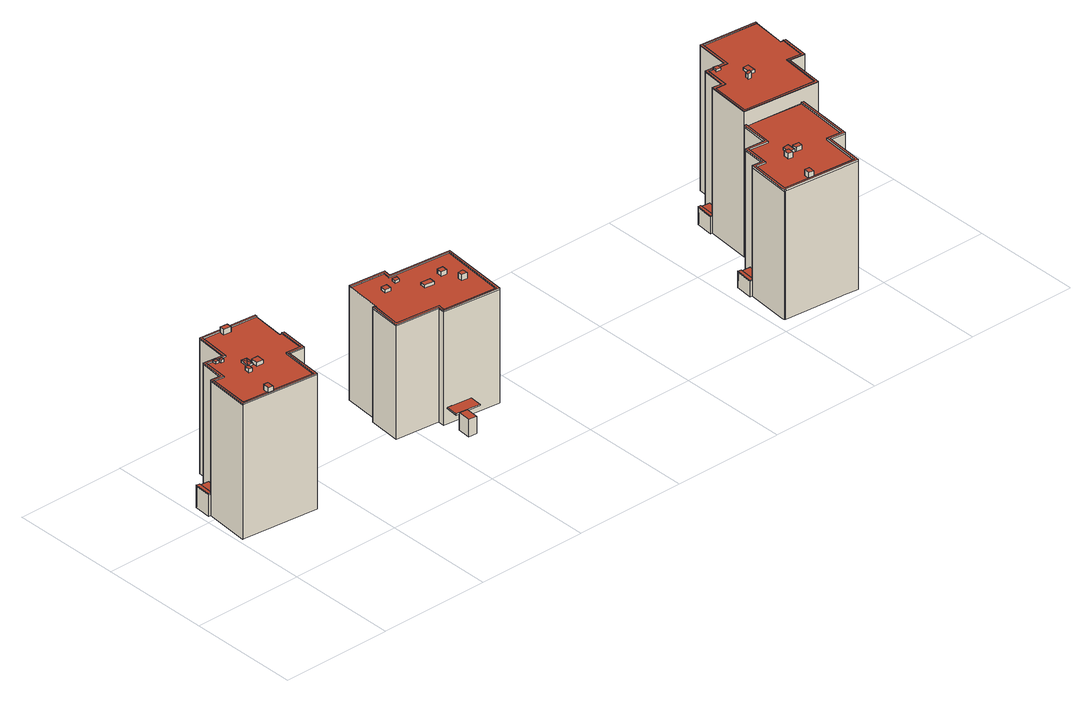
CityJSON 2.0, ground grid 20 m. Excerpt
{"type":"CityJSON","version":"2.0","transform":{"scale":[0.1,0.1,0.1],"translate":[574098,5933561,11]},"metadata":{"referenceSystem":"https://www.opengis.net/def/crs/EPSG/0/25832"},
"CityObjects":{
"building1":{"type":"Building","attributes":{"Grundfläche 2D":"252.220608","Grundhöhe NN":"11.224"},"children":["building1-1","building1-2","building1-3","building1-4","building1-5","building1-6","building1-7","building1-8"],"geometry":[{"type":"MultiSurface","lod":"3","boundaries":[[[0,1,2,3,4,5,6,7,8,9,10,11,12,13,14,15,16,17,18,19,20,21,22,23,24,25,26,27,28,29,30]],[[31,32,33,34,35,36,37,38,39,40,41,42,43,44,45,46,47]],[[48,49,50,51,52,53,54]],[[55,34,10,9]],[[11,10,34,33]],[[32,12,11,33]],[[32,31,13,12]],[[31,47,14,13]],[[46,45,18,17]],[[19,18,45,44]],[[44,43,20,19]],[[43,42,21,20]],[[22,21,42,41,40,39,38,25,24,23]],[[38,37,26,25]],[[37,36,27,26]],[[36,56,28,27]],[[56,57,29,28]],[[57,58,30,29]],[[58,59,0,30]],[[59,60,1,0]],[[60,61,62,3,2,1]],[[62,63,4,3]],[[63,64,65,6,5,4]],[[65,66,7,6]],[[66,67,8,7]],[[67,55,9,8]],[[66,65,68,69]],[[67,66,69,70]],[[55,67,70,71]],[[72,35,34,55,71,73]],[[56,36,35,72,74]],[[57,56,74,75]],[[58,57,75,76]],[[59,58,76,77]],[[52,60,59,77,78,53]],[[79,62,61,60,52,51,50]],[[62,79,50,80,81,63]],[[68,65,64,63,81,82]],[[48,54,53,78,83]],[[49,48,83,84]],[[50,49,84,80]],[[76,75,74,72,73,71,70,69,68,82,81,80,84,83,78,77]]],"semantics":{"surfaces":[{"type":"RoofSurface"},{"type":"WallSurface"},{"type":"GroundSurface"}],"values":[0,0,0,1,1,1,1,1,1,1,1,1,1,1,1,1,1,1,1,1,1,1,1,1,1,1,1,1,1,1,1,1,1,1,1,1,1,1,1,1,1,2]}}]},
"building1-1":{"type":"BuildingInstallation","parents":["building1"],"geometry":[{"type":"MultiSurface","lod":"3","boundaries":[[[85,86,87,88]],[[85,88,89,41]],[[90,89,88,87]],[[41,91,86,85]],[[87,86,91,90]]],"semantics":{"surfaces":[{"type":"RoofSurface"},{"type":"WallSurface"}],"values":[0,1,1,1,1]}}]},
"building1-2":{"type":"BuildingInstallation","parents":["building1"],"geometry":[{"type":"MultiSurface","lod":"3","boundaries":[[[92,93,94,95]],[[96,97,93,92]],[[97,98,94,93]],[[95,94,98,99]],[[99,96,92,95]]],"semantics":{"surfaces":[{"type":"RoofSurface"},{"type":"WallSurface"}],"values":[0,1,1,1,1]}}]},
"building1-3":{"type":"BuildingInstallation","parents":["building1"],"geometry":[{"type":"MultiSurface","lod":"3","boundaries":[[[100,101,102,103]],[[102,101,104,105]],[[103,102,105,106]],[[106,107,100,103]],[[107,104,101,100]]],"semantics":{"surfaces":[{"type":"RoofSurface"},{"type":"WallSurface"}],"values":[0,1,1,1,1]}}]},
"building1-4":{"type":"BuildingInstallation","parents":["building1"],"geometry":[{"type":"MultiSurface","lod":"3","boundaries":[[[108,109,110,111]],[[111,110,112,113]],[[16,108,111,113,46,17]],[[109,108,16,15]],[[15,14,47,112,110,109]]],"semantics":{"surfaces":[{"type":"RoofSurface"},{"type":"WallSurface"}],"values":[0,1,1,1,1]}}]},
"building1-5":{"type":"BuildingInstallation","parents":["building1"],"geometry":[{"type":"MultiSurface","lod":"3","boundaries":[[[114,115,116,79,117]],[[116,115,48,49]],[[51,117,79,116,49,50]],[[114,117,51,54]],[[115,114,54,48]]],"semantics":{"surfaces":[{"type":"RoofSurface"},{"type":"WallSurface"}],"values":[0,1,1,1,1]}}]},
"building1-6":{"type":"BuildingInstallation","parents":["building1"],"geometry":[{"type":"MultiSurface","lod":"3","boundaries":[[[118,119,120,121]],[[122,123,121,120]],[[118,121,123,124]],[[124,125,119,118]],[[120,119,125,122]]],"semantics":{"surfaces":[{"type":"RoofSurface"},{"type":"WallSurface"}],"values":[0,1,1,1,1]}}]},
"building1-7":{"type":"BuildingInstallation","parents":["building1"],"geometry":[{"type":"MultiSurface","lod":"3","boundaries":[[[126,127,128,129]],[[129,128,130,131]],[[126,129,131,132]],[[127,126,132,133]],[[128,127,133,130]]],"semantics":{"surfaces":[{"type":"RoofSurface"},{"type":"WallSurface"}],"values":[0,1,1,1,1]}}]},
"building1-8":{"type":"BuildingInstallation","parents":["building1"],"geometry":[{"type":"MultiSurface","lod":"3","boundaries":[[[134,135,136,137]],[[137,136,138]],[[139,136,135]],[[138,136,139]],[[137,140,141,135,134]],[[141,142,139,135]],[[142,143,138,139]],[[143,140,137,138]]],"semantics":{"surfaces":[{"type":"RoofSurface"},{"type":"WallSurface"}],"values":[0,0,0,0,1,1,1,1]}}]},
"building2":{"type":"Building","attributes":{"Grundfläche 2D":"3.580906","Grundhöhe NN":"11.694"},"geometry":[{"type":"Solid","lod":"3","boundaries":[[[[144,145,146,147]],[[148,147,146,149]],[[147,148,150,144]],[[145,144,150,151]],[[151,149,146,145]],[[151,150,148,149]]]],"semantics":{"surfaces":[{"type":"RoofSurface"},{"type":"WallSurface"},{"type":"GroundSurface"}],"values":[[0,1,1,1,1,2]]}}]},
"building3":{"type":"Building","attributes":{"Grundfläche 2D":"238.814918","Grundhöhe NN":"11.694"},"children":["building3-1","building3-2","building3-3","building3-4","building3-5","building3-6","building3-7"],"geometry":[{"type":"Solid","lod":"3","boundaries":[[[[152,153,154,155,156,157,158,159,160,161,162,163,164,165,166,167,168,169]],[[170,171,172,173,174,175]],[[176,177,178,179,180,181,182,183,184,185]],[[186,177,159,158]],[[177,176,160,159]],[[176,185,161,160]],[[185,184,162,161]],[[184,183,163,162]],[[183,182,164,163]],[[181,165,164,182]],[[181,180,166,165]],[[167,166,180,179]],[[179,187,168,167]],[[188,169,168,187]],[[188,189,152,169]],[[189,190,153,152]],[[190,191,154,153]],[[191,192,155,154]],[[192,193,156,155]],[[194,157,156,193]],[[194,186,158,157]],[[173,195,196,193,192,197,198,174]],[[178,177,186,199,200]],[[201,187,179,178,200,202]],[[188,187,201,203]],[[189,188,203,204]],[[190,189,204,205]],[[191,190,205,206]],[[192,191,206,197]],[[194,193,196,207]],[[186,194,207,199]],[[170,175,174,198,208]],[[171,170,208,209]],[[173,172,171,209,195]],[[208,198,197,206,205,204,203,201,202,200,199,207,196,195,209]]]],"semantics":{"surfaces":[{"type":"RoofSurface"},{"type":"WallSurface"},{"type":"GroundSurface"}],"values":[[0,0,0,1,1,1,1,1,1,1,1,1,1,1,1,1,1,1,1,1,1,1,1,1,1,1,1,1,1,1,1,1,1,1,2]]}}]},
"building3-1":{"type":"BuildingInstallation","parents":["building3"],"geometry":[{"type":"MultiSurface","lod":"3","boundaries":[[[210,211,212,213]],[[214,215,213,212]],[[210,213,215,216]],[[216,217,211,210]],[[212,211,217,214]]],"semantics":{"surfaces":[{"type":"RoofSurface"},{"type":"WallSurface"}],"values":[0,1,1,1,1]}}]},
"building3-2":{"type":"BuildingInstallation","parents":["building3"],"geometry":[{"type":"MultiSurface","lod":"3","boundaries":[[[218,219,220,221]],[[221,220,222,223]],[[218,221,223,224]],[[224,225,219,218]],[[225,222,220,219]]],"semantics":{"surfaces":[{"type":"RoofSurface"},{"type":"WallSurface"}],"values":[0,1,1,1,1]}}]},
"building3-3":{"type":"BuildingInstallation","parents":["building3"],"geometry":[{"type":"MultiSurface","lod":"3","boundaries":[[[226,227,228,229]],[[229,228,230,231]],[[231,232,226,229]],[[227,226,232,233]],[[233,230,228,227]]],"semantics":{"surfaces":[{"type":"RoofSurface"},{"type":"WallSurface"}],"values":[0,1,1,1,1]}}]},
"building3-4":{"type":"BuildingInstallation","parents":["building3"],"geometry":[{"type":"MultiSurface","lod":"3","boundaries":[[[234,235,236,237]],[[234,237,238,239]],[[237,236,240,238]],[[239,241,235,234]],[[241,240,236,235]]],"semantics":{"surfaces":[{"type":"RoofSurface"},{"type":"WallSurface"}],"values":[0,1,1,1,1]}}]},
"building3-5":{"type":"BuildingInstallation","parents":["building3"],"geometry":[{"type":"MultiSurface","lod":"3","boundaries":[[[242,243,244,245]],[[245,244,246,247]],[[242,245,247,248]],[[243,242,248,249]],[[244,243,249,246]]],"semantics":{"surfaces":[{"type":"RoofSurface"},{"type":"WallSurface"}],"values":[0,1,1,1,1]}}]},
"building3-6":{"type":"BuildingInstallation","parents":["building3"],"geometry":[{"type":"MultiSurface","lod":"3","boundaries":[[[250,251,252,253]],[[251,250,172,175]],[[253,252,170,171]],[[250,253,171,172]],[[252,251,175,170]]],"semantics":{"surfaces":[{"type":"RoofSurface"},{"type":"WallSurface"}],"values":[0,1,1,1,1]}}]},
"building3-7":{"type":"BuildingInstallation","parents":["building3"],"geometry":[{"type":"MultiSurface","lod":"3","boundaries":[[[254,255,256,257,147,146]],[[255,258,259,256]],[[257,256,259,260]],[[146,147,257,260,261,254]],[[255,254,261,258]],[[259,258,261,260]]],"semantics":{"surfaces":[{"type":"RoofSurface"},{"type":"WallSurface"},{"type":"OuterCeilingSurface"}],"values":[0,1,1,1,1,2]}}]},
"building4":{"type":"Building","attributes":{"Grundfläche 2D":"246.582452","Grundhöhe NN":"11.687"},"children":["building4-1","building4-2","building4-3","building4-4","building4-5"],"geometry":[{"type":"Solid","lod":"3","boundaries":[[[[262,263,264,265,266,267,268,269,270,271,272,273,274,275,276,277,278,279,280,281,282,283,284,285,286,287,288]],[[289,290,291,292,293,294,295]],[[296,297,298,299,300,301,302,303,304,305,306]],[[299,307,273,272]],[[307,308,274,273]],[[308,309,275,274]],[[309,310,276,275]],[[310,311,312,278,277,276]],[[312,313,314,280,279,278]],[[314,315,281,280]],[[315,316,317,318,284,283,282,281]],[[318,319,285,284]],[[320,286,285,319]],[[320,321,322,288,287,286]],[[322,298,262,288]],[[298,297,263,262]],[[306,265,264,263,297,296]],[[306,305,266,265]],[[305,304,267,266]],[[268,267,304,303]],[[303,302,269,268]],[[302,301,270,269]],[[300,271,270,301]],[[300,299,272,271]],[[289,295,294,323,324]],[[290,289,324,325]],[[291,290,325,326]],[[319,318,327,328]],[[320,319,328,329]],[[330,322,321,320,329,331]],[[332,307,299,298,322,330,333]],[[308,307,332,334]],[[309,308,334,335]],[[293,310,309,335,323,294]],[[336,312,311,310,293,292,291]],[[314,313,312,336,291,326,337,338]],[[318,317,316,315,339,340,341,327]],[[315,314,338,339]],[[337,326,325,324,323,335,334,332,333,330,331,329,328,327,341,340,339,338]]]],"semantics":{"surfaces":[{"type":"RoofSurface"},{"type":"WallSurface"},{"type":"GroundSurface"}],"values":[[0,0,0,1,1,1,1,1,1,1,1,1,1,1,1,1,1,1,1,1,1,1,1,1,1,1,1,1,1,1,1,1,1,1,1,1,1,1,2]]}}]},
"building4-1":{"type":"BuildingInstallation","parents":["building4"],"geometry":[{"type":"MultiSurface","lod":"3","boundaries":[[[342,343,344,345]],[[345,344,346,347]],[[342,345,347,348]],[[343,342,348,349]],[[344,343,349,346]]],"semantics":{"surfaces":[{"type":"RoofSurface"},{"type":"WallSurface"}],"values":[0,1,1,1,1]}}]},
"building4-2":{"type":"BuildingInstallation","parents":["building4"],"geometry":[{"type":"MultiSurface","lod":"3","boundaries":[[[350,351,352,353]],[[354,355,351,350]],[[352,351,355,356]],[[353,352,356,357]],[[357,354,350,353]]],"semantics":{"surfaces":[{"type":"RoofSurface"},{"type":"WallSurface"}],"values":[0,1,1,1,1]}}]},
"building4-3":{"type":"BuildingInstallation","parents":["building4"],"geometry":[{"type":"MultiSurface","lod":"3","boundaries":[[[358,359,360,361]],[[361,360,362,363]],[[363,364,358,361]],[[364,365,359,358]],[[360,359,365,362]]],"semantics":{"surfaces":[{"type":"RoofSurface"},{"type":"WallSurface"}],"values":[0,1,1,1,1]}}]},
"building4-4":{"type":"BuildingInstallation","parents":["building4"],"geometry":[{"type":"MultiSurface","lod":"3","boundaries":[[[366,336,367,368,369]],[[368,367,292,295]],[[291,292,367,336,366,290]],[[369,368,295,289]],[[289,290,366,369]]],"semantics":{"surfaces":[{"type":"RoofSurface"},{"type":"WallSurface"}],"values":[0,1,1,1,1]}}]},
"building4-5":{"type":"BuildingInstallation","parents":["building4"],"geometry":[{"type":"MultiSurface","lod":"3","boundaries":[[[370,371,372,373]],[[374,375,373,372]],[[370,373,375,376]],[[376,377,371,370]],[[372,371,377,374]]],"semantics":{"surfaces":[{"type":"RoofSurface"},{"type":"WallSurface"}],"values":[0,1,1,1,1]}}]},
"building5":{"type":"Building","attributes":{"Grundfläche 2D":"252.829459","Grundhöhe NN":"11.399"},"children":["building5-1","building5-2","building5-3","building5-4"],"geometry":[{"type":"MultiSurface","lod":"3","boundaries":[[[378,379,380,381,382,383,384,385,386,387,388,389,390,391,392,393,394,395,396,397,398,399,400,401,402,403,404,405,406,407,408]],[[409,410,411,412,413,414,415]],[[416,417,418,419,420,421,422,423,424,425,426,427,428,429,430]],[[419,431,378,408]],[[432,379,378,431]],[[432,433,380,379]],[[433,434,381,380]],[[435,383,382,381,434,436]],[[437,384,383,435]],[[437,438,385,384]],[[385,438,439,440,441,442,388,387,386]],[[442,443,389,388]],[[443,444,445,391,390,389]],[[445,446,392,391]],[[446,417,393,392]],[[394,393,417,416]],[[430,395,394,416]],[[430,429,396,395]],[[429,428,397,396]],[[398,397,428,427]],[[426,399,398,427]],[[426,425,424,401,400,399]],[[424,423,402,401]],[[422,421,406,405]],[[420,407,406,421]],[[408,407,420,419]],[[409,415,414,447,448]],[[410,409,448,449]],[[410,449,450,411]],[[443,442,451,452]],[[453,445,444,443,452,454]],[[446,445,453,455]],[[418,417,446,455,456]],[[431,419,418,456,457]],[[432,431,457,458]],[[433,432,458,459]],[[434,433,459,460]],[[447,414,413,435,436,434,460,461]],[[411,437,435,413,412]],[[437,411,450,462,438]],[[442,441,440,439,438,462,463,464,451]],[[450,449,448,447,461,460,459,458,457,456,455,453,454,452,451,464,463,462]]],"semantics":{"surfaces":[{"type":"RoofSurface"},{"type":"WallSurface"},{"type":"GroundSurface"}],"values":[0,0,0,1,1,1,1,1,1,1,1,1,1,1,1,1,1,1,1,1,1,1,1,1,1,1,1,1,1,1,1,1,1,1,1,1,1,1,1,1,1,2]}}]},
"building5-1":{"type":"BuildingInstallation","parents":["building5"],"geometry":[{"type":"MultiSurface","lod":"3","boundaries":[[[465,466,467,468]],[[468,467,469,470]],[[465,468,470,471]],[[466,465,471,472]],[[467,466,472,469]]],"semantics":{"surfaces":[{"type":"RoofSurface"},{"type":"WallSurface"}],"values":[0,1,1,1,1]}}]},
"building5-2":{"type":"BuildingInstallation","parents":["building5"],"geometry":[{"type":"MultiSurface","lod":"3","boundaries":[[[473,474,475,476]],[[412,415,475,474]],[[409,410,473,476]],[[411,412,474,473,410]],[[476,475,415,409]]],"semantics":{"surfaces":[{"type":"RoofSurface"},{"type":"WallSurface"}],"values":[0,1,1,1,1]}}]},
"building5-3":{"type":"BuildingInstallation","parents":["building5"],"geometry":[{"type":"MultiSurface","lod":"3","boundaries":[[[477,478,479,480]],[[480,479,404,403]],[[423,481,477,480,403,402]],[[478,477,481,482]],[[405,404,479,478,482,422]]],"semantics":{"surfaces":[{"type":"RoofSurface"},{"type":"WallSurface"}],"values":[0,1,1,1,1]}}]},
"building5-4":{"type":"BuildingInstallation","parents":["building5"],"geometry":[{"type":"MultiSurface","lod":"3","boundaries":[[[483,484,485,486]],[[486,485,487,488]],[[483,486,488,489]],[[484,483,489,490]],[[485,484,490,487]]],"semantics":{"surfaces":[{"type":"RoofSurface"},{"type":"WallSurface"}],"values":[0,1,1,1,1]}}]}
},
"vertices":[
[39,254,249],[34,210,249],[18,212,249],[16,212,249],[8,131,249],[12,131,249],[148,117,249],[154,187,249],[182,184,249],[187,235,249],[183,236,249],[179,189,249],[151,191,249],[144,121,249],[67,129,249],[67,127,249],[58,128,249],[58,130,249],[12,134,249],[19,208,249],[38,206,249],[42,250,249],[53,248,249],[60,248,249],[67,247,249],[78,246,249],[84,305,249],[185,295,249],[186,299,249],[81,309,249],[75,250,249],[144,121,247],[151,191,247],[179,189,247],[183,236,247],[179,236,247],[185,295,247],[84,305,247],[78,246,247],[67,247,247],[60,248,247],[53,248,247],[42,250,247],[38,206,247],[19,208,247],[12,134,247],[58,130,247],[67,129,247],[15,243,41],[12,212,41],[16,212,41],[18,212,41],[34,210,41],[37,240,41],[21,242,41],[187,235,247],[186,299,247],[81,309,247],[75,250,247],[39,254,247],[34,210,247],[18,212,247],[16,212,247],[8,131,247],[12,131,247],[148,117,247],[154,187,247],[182,184,247],[148,117,2],[154,187,2],[182,184,2],[187,235,2],[179,236,2],[183,236,2],[186,299,2],[81,309,2],[75,250,2],[39,254,2],[37,240,2],[16,212,43],[16,212,2],[8,131,2],[12,131,2],[15,243,2],[12,212,2],
[53,248,251],[53,242,251],[59,241,251],[59,247,251],[59,247,247],[59,241,247],[53,242,247],
[96,208,254],[95,195,254],[107,194,254],[108,207,254],[96,208,247],[95,195,247],[107,194,247],[108,207,247],
[61,243,252],[61,238,252],[66,238,252],[67,243,252],[61,238,247],[66,238,247],[67,243,247],[61,243,247],
[58,128,257],[67,127,257],[68,140,257],[60,141,257],[68,140,247],[60,141,247],
[21,242,43],[15,243,43],[12,212,43],[18,212,43],
[116,301,257],[115,292,257],[129,291,257],[129,300,257],[129,291,247],[129,300,247],[116,301,247],[115,292,247],
[74,190,254],[80,189,254],[81,198,254],[75,199,254],[81,198,247],[75,199,247],[74,190,247],[80,189,247],
[94,209,251],[95,218,251],[89,210,252],[93,202,251],[83,202,251],[85,219,251],[93,202,247],[95,218,247],[85,219,247],[83,202,247],
[446,104,38],[461,103,38],[463,126,38],[448,128,38],[448,128,7],[463,126,7],[446,104,7],[461,103,7],
[439,164,216],[438,152,216],[543,141,216],[556,269,216],[443,280,216],[445,293,216],[379,300,216],[379,296,216],[441,290,216],[439,277,216],[552,266,216],[539,145,216],[441,155,216],[443,168,216],[363,176,216],[369,232,216],[365,232,216],[359,172,216],[489,295,34],[459,298,34],[458,293,34],[457,279,34],[487,276,34],[489,289,34],[441,290,214],[379,296,214],[372,232,214],[369,232,214],[363,176,214],[443,168,214],[441,155,214],[539,145,214],[552,266,214],[439,277,214],[379,300,214],[365,232,214],[359,172,214],[439,164,214],[438,152,214],[543,141,214],[556,269,214],[443,280,214],[445,293,214],[457,279,7],[443,280,7],[556,269,7],[487,276,7],[379,300,7],[372,232,7],[365,232,7],[369,232,7],[359,172,7],[439,164,7],[438,152,7],[543,141,7],[445,293,7],[489,295,7],[459,298,7],
[462,230,219],[461,220,219],[478,218,219],[479,228,219],[478,218,214],[479,228,214],[462,230,214],[461,220,214],
[502,237,222],[501,227,222],[511,226,222],[512,236,222],[511,226,214],[512,236,214],[502,237,214],[501,227,214],
[445,266,219],[437,267,219],[436,259,219],[444,259,219],[436,259,214],[444,259,214],[445,266,214],[437,267,214],
[407,250,220],[417,249,220],[418,259,220],[408,260,220],[408,260,214],[407,250,214],[418,259,214],[417,249,214],
[516,206,225],[516,197,225],[526,196,225],[526,206,225],[526,196,214],[526,206,214],[516,206,214],[516,197,214],
[458,293,36],[489,289,36],[489,295,36],[459,298,36],
[487,124,38],[489,147,38],[444,151,38],[442,128,38],[489,147,36],[444,151,36],[442,128,36],[487,124,36],
[1195,181,244],[1185,79,244],[1161,82,244],[1157,82,244],[1150,11,244],[1019,24,244],[1027,98,244],[1045,96,244],[1050,139,244],[1086,135,244],[1092,191,244],[1088,192,244],[1083,140,244],[1046,143,244],[1042,100,244],[1025,102,244],[1023,102,244],[1015,25,244],[1015,21,244],[1018,20,244],[1123,10,244],[1127,10,244],[1154,7,244],[1161,78,244],[1189,75,244],[1189,79,244],[1199,180,244],[1022,133,35],[1019,102,35],[1023,102,35],[1025,102,35],[1042,100,35],[1045,131,35],[1028,132,35],[1161,82,241],[1185,79,241],[1195,181,241],[1092,191,241],[1086,135,241],[1050,139,241],[1045,96,241],[1027,98,241],[1019,24,241],[1150,11,241],[1157,82,241],[1088,192,241],[1083,140,241],[1046,143,241],[1042,100,241],[1025,102,241],[1023,102,241],[1015,25,241],[1015,21,241],[1018,20,241],[1123,10,241],[1127,10,241],[1154,7,241],[1161,78,241],[1189,75,241],[1189,79,241],[1199,180,241],[1045,131,7],[1022,133,7],[1019,102,7],[1023,102,7],[1154,7,7],[1161,78,7],[1189,75,7],[1199,180,7],[1189,79,7],[1088,192,7],[1092,191,7],[1083,140,7],[1046,143,7],[1023,102,37],[1015,25,7],[1015,21,7],[1018,20,7],[1123,10,7],[1127,10,7],
[1112,88,249],[1113,96,249],[1102,97,249],[1101,89,249],[1102,97,241],[1101,89,241],[1112,88,241],[1113,96,241],
[1100,106,246],[1090,106,245],[1089,91,245],[1099,90,246],[1100,106,241],[1090,106,241],[1089,91,241],[1099,90,241],
[1079,82,251],[1087,81,251],[1088,91,251],[1080,92,251],[1088,91,241],[1080,92,241],[1079,82,241],[1087,81,241],
[1019,102,37],[1025,102,37],[1028,132,37],[1022,133,37],
[1075,20,252],[1076,31,252],[1067,32,252],[1066,21,252],[1067,32,241],[1066,21,241],[1075,20,241],[1076,31,241],
[1265,362,269],[1161,372,269],[1155,311,269],[1119,314,269],[1118,310,269],[1114,271,269],[1096,273,269],[1088,192,269],[1195,181,269],[1223,178,269],[1227,178,269],[1234,250,269],[1258,247,269],[1262,247,269],[1267,296,269],[1263,297,269],[1258,251,269],[1231,254,269],[1223,182,269],[1092,195,269],[1099,268,269],[1118,267,269],[1121,302,269],[1122,310,269],[1132,309,269],[1132,310,269],[1140,309,269],[1140,308,269],[1158,306,269],[1164,368,269],[1265,358,269],[1096,304,35],[1093,273,35],[1096,273,35],[1098,272,35],[1114,271,35],[1117,302,35],[1101,304,35],[1258,251,268],[1263,297,268],[1258,297,268],[1265,358,268],[1164,368,268],[1158,306,268],[1140,308,268],[1132,309,268],[1122,310,268],[1121,302,268],[1118,267,268],[1099,268,268],[1092,195,268],[1223,182,268],[1231,254,268],[1265,362,268],[1161,372,268],[1155,311,268],[1119,314,268],[1114,271,268],[1118,310,268],[1096,273,268],[1088,192,268],[1195,181,268],[1199,180,268],[1223,178,268],[1227,178,268],[1234,250,268],[1258,247,268],[1262,247,268],[1267,296,268],[1117,302,4],[1096,304,4],[1093,273,4],[1096,273,4],[1227,178,4],[1234,250,4],[1262,247,4],[1258,247,4],[1267,296,4],[1258,297,4],[1265,362,4],[1161,372,4],[1155,311,4],[1119,314,4],[1118,310,4],[1088,192,4],[1195,181,4],[1223,178,4],
[1163,263,273],[1173,262,273],[1174,278,273],[1164,278,273],[1174,278,268],[1164,278,268],[1163,263,268],[1173,262,268],
[1093,273,37],[1098,272,37],[1101,304,37],[1096,304,37],
[1131,302,272],[1139,301,272],[1140,309,272],[1132,310,272],[1131,302,268],[1139,301,268],
[1154,261,277],[1153,254,277],[1159,254,279],[1160,260,279],[1159,254,268],[1160,260,268],[1154,261,268],[1153,254,268]
]}
